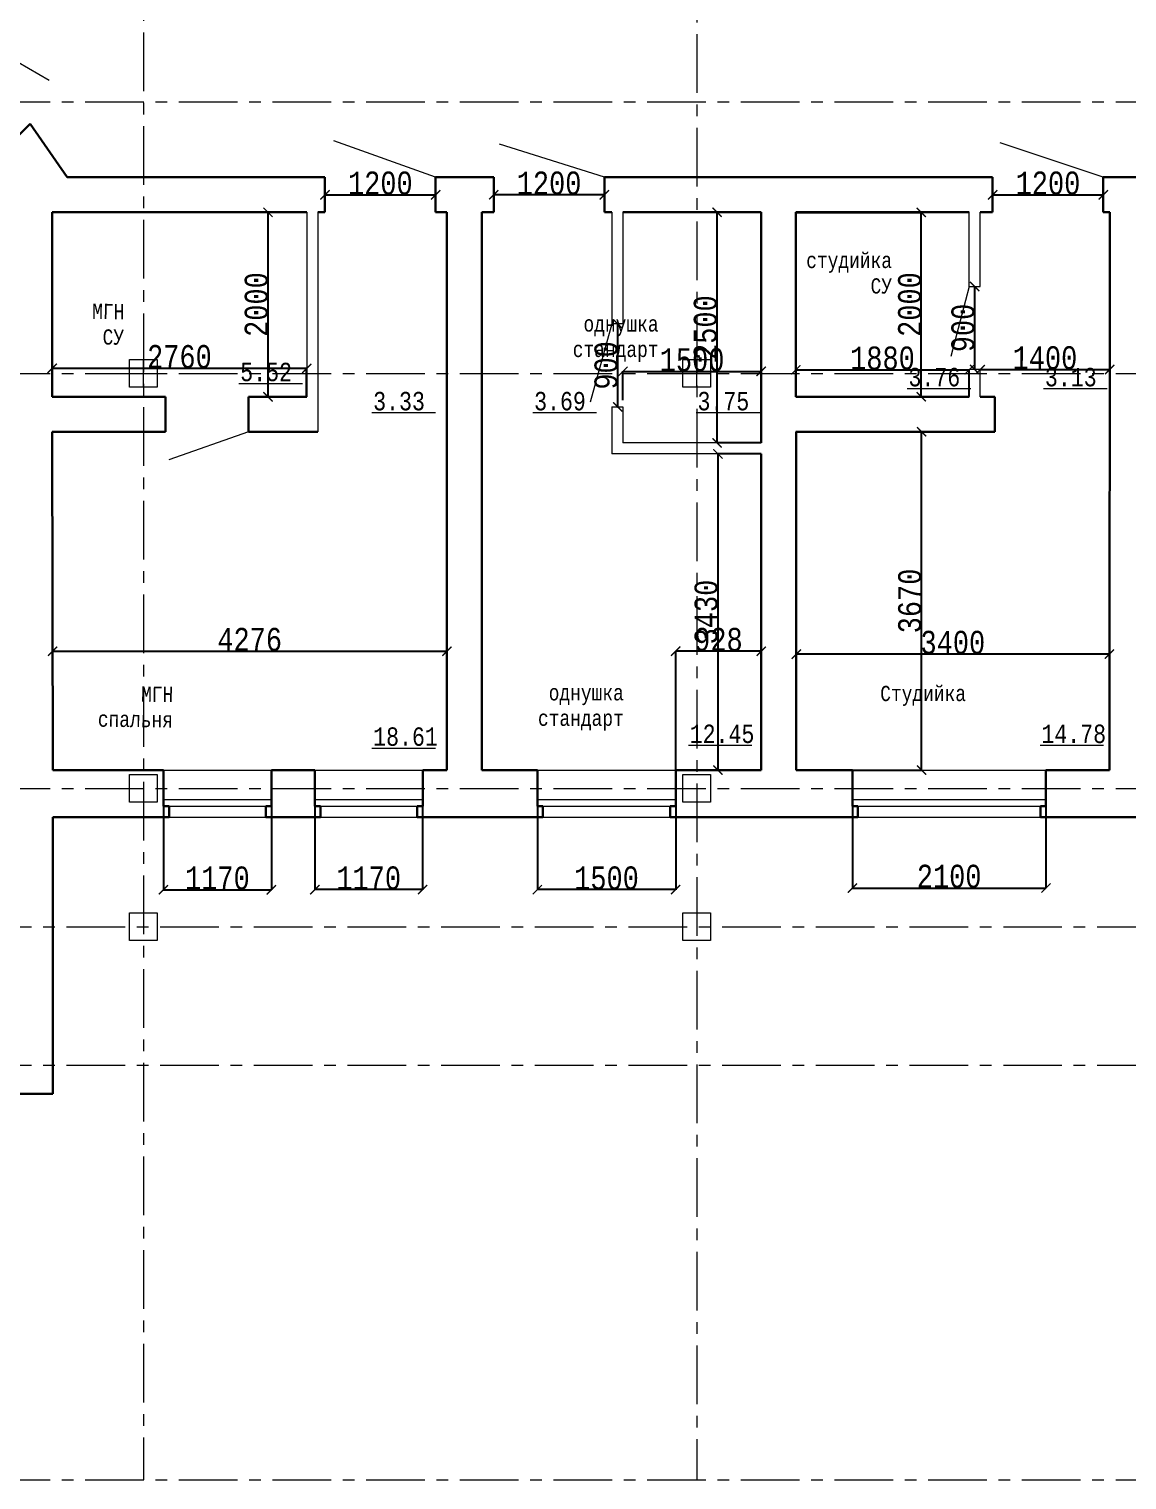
# Model space of a CAD drawing. Header units: millimetres. Extents: x -689206 to 4969298, y -1019800 to 703299.
# Drawn here: x 427789 to 439697, y 659151 to 674890 of the extents above; entities that cross this region are included whole.
import ezdxf

# ---------------------------------------------------------------- set-up
doc = ezdxf.new("R2010")
doc.units = ezdxf.units.MM
doc.linetypes.add('осеваяX2', pattern=[101.6, 63.5, -12.7, 12.7, -12.7])
for name, color, linetype, lineweight in [('несущие', 7, 'Continuous', 30), ('ОКНА', 250, 'Continuous', 20), ('ПЕРЕГОРОДКИ', 252, 'Continuous', 9), ('РАЗМЕРЫ', 7, 'Continuous', 9), ('стены', 7, 'Continuous', 20)]:
    doc.layers.add(name, color=color, linetype=linetype, lineweight=lineweight)
doc.styles.add('Аннотативный', font='isocteur.ttf', dxfattribs={"width": 0.7, "height": 250})
doc.dimstyles.new('Аннотативный', dxfattribs={"dimscale": 0, "dimtxt": 250, "dimasz": 100, "dimexe": 1.25, "dimexo": 0.625, "dimtad": 1, "dimdec": 0, "dimtxsty": 'Аннотативный', "dimblk": 'ARCHTICK', "dimcen": 2.5, "dimadec": 0, "dimazin": 0, "dimtfac": 1, "dimtdec": 0, "dimtmove": 0, "dimatfit": 3, "dimfxl": 1, "dimarcsym": 0})

# ---------------------------------------------------------------- blocks, each defined once
blk = doc.blocks.new('_ArchTick')
at = {"color": 0, "linetype": 'ByBlock', "const_width": 0.15}
blk.add_lwpolyline([(-0.5, -0.5), (0.5, 0.5)], dxfattribs=at)
blk = doc.blocks.new('*D42')
at = {"layer": 'Defpoints', "color": 0, "lineweight": 20, "transparency": 16777216}
for p in [(428040, 671209), (428040, 670901), (430800, 670901)]:
    blk.add_point(p, dxfattribs=at)
at = {"layer": 'стены', "color": 0, "lineweight": -2, "transparency": 16777216}
for p, q in [((428040, 670902), (428040, 671211)), ((430800, 671209), (428040, 671209)), ((430800, 670902), (430800, 671211))]:
    blk.add_line(p, q, dxfattribs=at)
at = {"layer": 'стены', "color": 0, "lineweight": -2, "transparency": 16777216, "xscale": 100, "yscale": 100, "zscale": 100}
for p, rotation in [((428040, 671209), 180.0000000000024), ((430800, 671209), 2.478017790963349e-12)]:
    blk.add_blockref('_ArchTick', p, dxfattribs=dict(at, rotation=rotation))
at = {"layer": 'стены', "color": 0, "transparency": 16777216, "insert": (429420, 671335), "char_height": 250, "attachment_point": 5, "style": 'Аннотативный'}
blk.add_mtext('2760', dxfattribs=at)
blk = doc.blocks.new('*D43')
at = {"layer": 'Defpoints', "color": 0, "lineweight": 20, "transparency": 16777216}
for p in [(430381, 672901), (430800, 672901), (430800, 670901)]:
    blk.add_point(p, dxfattribs=at)
at = {"layer": 'стены', "color": 0, "lineweight": -2, "transparency": 16777216}
for p, q in [((430799, 672901), (430379, 672901)), ((430381, 670901), (430381, 672901)), ((430799, 670901), (430379, 670901))]:
    blk.add_line(p, q, dxfattribs=at)
at = {"layer": 'стены', "color": 0, "lineweight": -2, "transparency": 16777216, "xscale": 100, "yscale": 100, "zscale": 100}
for p, rotation in [((430381, 672901), 90), ((430381, 670901), 270)]:
    blk.add_blockref('_ArchTick', p, dxfattribs=dict(at, rotation=rotation))
at = {"layer": 'стены', "color": 0, "transparency": 16777216, "insert": (430255, 671901), "char_height": 250, "attachment_point": 5, "rotation": 90, "style": 'Аннотативный'}
blk.add_mtext('2000', dxfattribs=at)
blk = doc.blocks.new('*D44')
at = {"layer": 'Defpoints', "color": 0, "lineweight": 20, "transparency": 16777216}
for p in [(428044, 668141), (432320, 668141), (432320, 668141)]:
    blk.add_point(p, dxfattribs=at)
at = {"layer": 'стены', "color": 0, "lineweight": -2, "transparency": 16777216}
for p, q in [((428044, 668141), (428044, 668140)), ((428044, 668141), (432320, 668141)), ((432320, 668142), (432320, 668142))]:
    blk.add_line(p, q, dxfattribs=at)
at = {"layer": 'стены', "color": 0, "lineweight": -2, "transparency": 16777216, "xscale": 100, "yscale": 100, "zscale": 100, "rotation": 180}
blk.add_blockref('_ArchTick', (428044, 668141), dxfattribs=at)
at = {"layer": 'стены', "color": 0, "lineweight": -2, "transparency": 16777216, "xscale": 100, "yscale": 100, "zscale": 100}
blk.add_blockref('_ArchTick', (432320, 668141), dxfattribs=at)
at = {"layer": 'стены', "color": 0, "transparency": 16777216, "insert": (430182, 668267), "char_height": 250, "attachment_point": 5, "style": 'Аннотативный'}
blk.add_mtext('4276', dxfattribs=at)
blk = doc.blocks.new('*D45')
at = {"layer": 'Defpoints', "color": 0, "lineweight": 20, "transparency": 16777216}
for p in [(435251, 672901), (435730, 672901), (435730, 670401)]:
    blk.add_point(p, dxfattribs=at)
at = {"layer": 'стены', "color": 0, "lineweight": -2, "transparency": 16777216}
for p, q in [((435729, 672901), (435250, 672901)), ((435251, 670401), (435251, 672901)), ((435729, 670401), (435250, 670401))]:
    blk.add_line(p, q, dxfattribs=at)
at = {"layer": 'стены', "color": 0, "lineweight": -2, "transparency": 16777216, "xscale": 100, "yscale": 100, "zscale": 100}
for p, rotation in [((435251, 672901), 90), ((435251, 670401), 270)]:
    blk.add_blockref('_ArchTick', p, dxfattribs=dict(at, rotation=rotation))
at = {"layer": 'стены', "color": 0, "transparency": 16777216, "insert": (435125, 671651), "char_height": 250, "attachment_point": 5, "rotation": 90, "style": 'Аннотативный'}
blk.add_mtext('2500', dxfattribs=at)
blk = doc.blocks.new('*D46')
at = {"layer": 'Defpoints', "color": 0, "lineweight": 20, "transparency": 16777216}
for p in [(435730, 671176), (434230, 670864), (435730, 670864)]:
    blk.add_point(p, dxfattribs=at)
at = {"layer": 'стены', "color": 0, "lineweight": -2, "transparency": 16777216}
for p, q in [((434230, 670864), (434230, 671177)), ((434230, 671176), (435730, 671176)), ((435730, 670864), (435730, 671177))]:
    blk.add_line(p, q, dxfattribs=at)
at = {"layer": 'стены', "color": 0, "lineweight": -2, "transparency": 16777216, "xscale": 100, "yscale": 100, "zscale": 100, "rotation": 180}
blk.add_blockref('_ArchTick', (434230, 671176), dxfattribs=at)
at = {"layer": 'стены', "color": 0, "lineweight": -2, "transparency": 16777216, "xscale": 100, "yscale": 100, "zscale": 100}
blk.add_blockref('_ArchTick', (435730, 671176), dxfattribs=at)
at = {"layer": 'стены', "color": 0, "transparency": 16777216, "insert": (434980, 671301), "char_height": 250, "attachment_point": 5, "style": 'Аннотативный'}
blk.add_mtext('1500', dxfattribs=at)
blk = doc.blocks.new('*D47')
at = {"layer": 'Defpoints', "color": 0, "lineweight": 20, "transparency": 16777216}
for p in [(435730, 670281), (435260, 666851), (435730, 666851)]:
    blk.add_point(p, dxfattribs=at)
at = {"layer": 'стены', "color": 0, "lineweight": -2, "transparency": 16777216}
for p, q in [((435729, 670281), (435259, 670281)), ((435260, 670281), (435260, 666851)), ((435729, 666851), (435259, 666851))]:
    blk.add_line(p, q, dxfattribs=at)
at = {"layer": 'стены', "color": 0, "lineweight": -2, "transparency": 16777216, "xscale": 100, "yscale": 100, "zscale": 100}
for p, rotation in [((435260, 670281), 90), ((435260, 666851), 270)]:
    blk.add_blockref('_ArchTick', p, dxfattribs=dict(at, rotation=rotation))
at = {"layer": 'стены', "color": 0, "transparency": 16777216, "insert": (435134, 668566), "char_height": 250, "attachment_point": 5, "rotation": 90, "style": 'Аннотативный'}
blk.add_mtext('3430', dxfattribs=at)
blk = doc.blocks.new('*D48')
at = {"layer": 'Defpoints', "color": 0, "lineweight": 20, "transparency": 16777216}
for p in [(436105, 672901), (437466, 672901), (436105, 670901)]:
    blk.add_point(p, dxfattribs=at)
at = {"layer": 'стены', "color": 0, "lineweight": -2, "transparency": 16777216}
for p, q in [((436106, 672901), (437468, 672901)), ((437466, 670901), (437466, 672901)), ((436106, 670901), (437468, 670901))]:
    blk.add_line(p, q, dxfattribs=at)
at = {"layer": 'стены', "color": 0, "lineweight": -2, "transparency": 16777216, "xscale": 100, "yscale": 100, "zscale": 100}
for p, rotation in [((437466, 672901), 90), ((437466, 670901), 270)]:
    blk.add_blockref('_ArchTick', p, dxfattribs=dict(at, rotation=rotation))
at = {"layer": 'стены', "color": 0, "transparency": 16777216, "insert": (437341, 671901), "char_height": 250, "attachment_point": 5, "rotation": 90, "style": 'Аннотативный'}
blk.add_mtext('2000', dxfattribs=at)
blk = doc.blocks.new('*D49')
at = {"layer": 'Defpoints', "color": 0, "lineweight": 20, "transparency": 16777216}
for p in [(437985, 671193), (436105, 670901), (437985, 670901)]:
    blk.add_point(p, dxfattribs=at)
at = {"layer": 'стены', "color": 0, "lineweight": -2, "transparency": 16777216}
for p, q in [((436105, 670902), (436105, 671195)), ((436105, 671193), (437985, 671193)), ((437985, 670902), (437985, 671195))]:
    blk.add_line(p, q, dxfattribs=at)
at = {"layer": 'стены', "color": 0, "lineweight": -2, "transparency": 16777216, "xscale": 100, "yscale": 100, "zscale": 100, "rotation": 180}
blk.add_blockref('_ArchTick', (436105, 671193), dxfattribs=at)
at = {"layer": 'стены', "color": 0, "lineweight": -2, "transparency": 16777216, "xscale": 100, "yscale": 100, "zscale": 100}
blk.add_blockref('_ArchTick', (437985, 671193), dxfattribs=at)
at = {"layer": 'стены', "color": 0, "transparency": 16777216, "insert": (437045, 671319), "char_height": 250, "attachment_point": 5, "style": 'Аннотативный'}
blk.add_mtext('1880', dxfattribs=at)
blk = doc.blocks.new('*D54')
at = {"layer": 'Defpoints', "color": 0, "lineweight": 20, "transparency": 16777216}
for p in [(438105, 671197), (439509, 671196), (439509, 671196)]:
    blk.add_point(p, dxfattribs=at)
at = {"layer": 'стены', "color": 0, "lineweight": -2, "transparency": 16777216}
for p, q in [((438105, 671197), (438105, 671198)), ((438105, 671197), (439509, 671196)), ((439509, 671196), (439509, 671197))]:
    blk.add_line(p, q, dxfattribs=at)
at = {"layer": 'стены', "color": 0, "lineweight": -2, "transparency": 16777216, "xscale": 100, "yscale": 100, "zscale": 100}
for p, rotation in [((438105, 671197), 179.9601100629703), ((439509, 671196), 359.9601100629704)]:
    blk.add_blockref('_ArchTick', p, dxfattribs=dict(at, rotation=rotation))
at = {"layer": 'стены', "color": 0, "transparency": 16777216, "insert": (438807, 671322), "char_height": 250, "attachment_point": 5, "rotation": 359.9601, "style": 'Аннотативный'}
blk.add_mtext('1400', dxfattribs=at)
blk = doc.blocks.new('*D111')
at = {"layer": 'Defpoints', "color": 0, "lineweight": 20, "transparency": 16777216}
for p in [(432829, 673091), (432829, 673091), (434029, 673091)]:
    blk.add_point(p, dxfattribs=at)
at = {"layer": 'стены', "color": 0, "lineweight": -2, "transparency": 16777216}
for p, q in [((432829, 673092), (432829, 673093)), ((434029, 673091), (432829, 673091)), ((434029, 673092), (434029, 673093))]:
    blk.add_line(p, q, dxfattribs=at)
at = {"layer": 'стены', "color": 0, "lineweight": -2, "transparency": 16777216, "xscale": 100, "yscale": 100, "zscale": 100, "rotation": 180}
blk.add_blockref('_ArchTick', (432829, 673091), dxfattribs=at)
at = {"layer": 'стены', "color": 0, "lineweight": -2, "transparency": 16777216, "xscale": 100, "yscale": 100, "zscale": 100}
blk.add_blockref('_ArchTick', (434029, 673091), dxfattribs=at)
at = {"layer": 'стены', "color": 0, "transparency": 16777216, "insert": (433429, 673217), "char_height": 250, "attachment_point": 5, "style": 'Аннотативный'}
blk.add_mtext('1200', dxfattribs=at)
blk = doc.blocks.new('*D112')
at = {"layer": 'Defpoints', "color": 0, "lineweight": 20, "transparency": 16777216}
for p in [(434170, 671691), (434174, 671691), (434170, 670791)]:
    blk.add_point(p, dxfattribs=at)
at = {"layer": 'стены', "color": 0, "lineweight": -2, "transparency": 16777216}
for p, q in [((434171, 671691), (434175, 671691)), ((434174, 670791), (434174, 671691)), ((434171, 670791), (434175, 670791))]:
    blk.add_line(p, q, dxfattribs=at)
at = {"layer": 'стены', "color": 0, "lineweight": -2, "transparency": 16777216, "xscale": 100, "yscale": 100, "zscale": 100}
for p, rotation in [((434174, 671691), 90), ((434174, 670791), 270)]:
    blk.add_blockref('_ArchTick', p, dxfattribs=dict(at, rotation=rotation))
at = {"layer": 'стены', "color": 0, "transparency": 16777216, "insert": (434048, 671241), "char_height": 250, "attachment_point": 5, "rotation": 90, "style": 'Аннотативный'}
blk.add_mtext('900', dxfattribs=at)
blk = doc.blocks.new('*D113')
at = {"layer": 'Defpoints', "color": 0, "lineweight": 20, "transparency": 16777216}
for p in [(438045, 672097), (438045, 672097), (438045, 671197)]:
    blk.add_point(p, dxfattribs=at)
at = {"layer": 'стены', "color": 0, "lineweight": -2, "transparency": 16777216}
for p, q in [((438045, 671197), (438045, 672097)), ((438046, 672097), (438046, 672097)), ((438046, 671197), (438046, 671197))]:
    blk.add_line(p, q, dxfattribs=at)
at = {"layer": 'стены', "color": 0, "lineweight": -2, "transparency": 16777216, "xscale": 100, "yscale": 100, "zscale": 100}
for p, rotation in [((438045, 672097), 90), ((438045, 671197), 270)]:
    blk.add_blockref('_ArchTick', p, dxfattribs=dict(at, rotation=rotation))
at = {"layer": 'стены', "color": 0, "transparency": 16777216, "insert": (437919, 671647), "char_height": 250, "attachment_point": 5, "rotation": 90, "style": 'Аннотативный'}
blk.add_mtext('900', dxfattribs=at)
blk = doc.blocks.new('*D118')
at = {"layer": 'Defpoints', "color": 0, "lineweight": 20, "transparency": 16777216}
for p in [(430999, 673091), (432199, 673091), (432199, 673091)]:
    blk.add_point(p, dxfattribs=at)
at = {"layer": 'стены', "color": 0, "lineweight": -2, "transparency": 16777216}
for p, q in [((430999, 673092), (430999, 673093)), ((430999, 673091), (432199, 673091)), ((432199, 673092), (432199, 673093))]:
    blk.add_line(p, q, dxfattribs=at)
at = {"layer": 'стены', "color": 0, "lineweight": -2, "transparency": 16777216, "xscale": 100, "yscale": 100, "zscale": 100, "rotation": 180}
blk.add_blockref('_ArchTick', (430999, 673091), dxfattribs=at)
at = {"layer": 'стены', "color": 0, "lineweight": -2, "transparency": 16777216, "xscale": 100, "yscale": 100, "zscale": 100}
blk.add_blockref('_ArchTick', (432199, 673091), dxfattribs=at)
at = {"layer": 'стены', "color": 0, "transparency": 16777216, "insert": (431599, 673217), "char_height": 250, "attachment_point": 5, "style": 'Аннотативный'}
blk.add_mtext('1200', dxfattribs=at)
blk = doc.blocks.new('*D119')
at = {"layer": 'Defpoints', "color": 0, "lineweight": 20, "transparency": 16777216}
for p in [(438240, 673091), (439440, 673091), (439440, 673091)]:
    blk.add_point(p, dxfattribs=at)
at = {"layer": 'стены', "color": 0, "lineweight": -2, "transparency": 16777216}
for p, q in [((438240, 673092), (438240, 673093)), ((438240, 673091), (439440, 673091)), ((439440, 673092), (439440, 673093))]:
    blk.add_line(p, q, dxfattribs=at)
at = {"layer": 'стены', "color": 0, "lineweight": -2, "transparency": 16777216, "xscale": 100, "yscale": 100, "zscale": 100, "rotation": 180}
blk.add_blockref('_ArchTick', (438240, 673091), dxfattribs=at)
at = {"layer": 'стены', "color": 0, "lineweight": -2, "transparency": 16777216, "xscale": 100, "yscale": 100, "zscale": 100}
blk.add_blockref('_ArchTick', (439440, 673091), dxfattribs=at)
at = {"layer": 'стены', "color": 0, "transparency": 16777216, "insert": (438840, 673217), "char_height": 250, "attachment_point": 5, "style": 'Аннотативный'}
blk.add_mtext('1200', dxfattribs=at)
blk = doc.blocks.new('*D294')
at = {"layer": 'Defpoints', "color": 0, "linetype": 'ByBlock', "lineweight": 20, "transparency": 16777216}
for p in [(436110, 668109), (436110, 666851), (439506, 666851)]:
    blk.add_point(p, dxfattribs=at)
at = {"layer": 'ПЕРЕГОРОДКИ', "color": 0, "linetype": 'ByBlock', "lineweight": -2, "transparency": 16777216}
for p, q in [((436110, 666852), (436110, 668110)), ((439506, 668109), (436110, 668109)), ((439506, 666852), (439506, 668110))]:
    blk.add_line(p, q, dxfattribs=at)
at = {"layer": 'ПЕРЕГОРОДКИ', "color": 0, "linetype": 'ByBlock', "lineweight": -2, "transparency": 16777216, "xscale": 100, "yscale": 100, "zscale": 100, "rotation": 180}
blk.add_blockref('_ArchTick', (436110, 668109), dxfattribs=at)
at = {"layer": 'ПЕРЕГОРОДКИ', "color": 0, "linetype": 'ByBlock', "lineweight": -2, "transparency": 16777216, "xscale": 100, "yscale": 100, "zscale": 100}
blk.add_blockref('_ArchTick', (439506, 668109), dxfattribs=at)
at = {"layer": 'ПЕРЕГОРОДКИ', "color": 0, "linetype": 'ByBlock', "lineweight": 13, "transparency": 16777216, "insert": (437808, 668235), "char_height": 250, "attachment_point": 5, "style": 'Аннотативный'}
blk.add_mtext('3400', dxfattribs=at)
blk = doc.blocks.new('*D295')
at = {"layer": 'Defpoints', "color": 0, "linetype": 'ByBlock', "lineweight": 20, "transparency": 16777216}
for p in [(434802, 668141), (434802, 666851), (435730, 666851)]:
    blk.add_point(p, dxfattribs=at)
at = {"layer": 'ПЕРЕГОРОДКИ', "color": 0, "linetype": 'ByBlock', "lineweight": -2, "transparency": 16777216}
for p, q in [((434802, 666852), (434802, 668142)), ((435730, 668141), (434802, 668141)), ((435730, 666852), (435730, 668142))]:
    blk.add_line(p, q, dxfattribs=at)
at = {"layer": 'ПЕРЕГОРОДКИ', "color": 0, "linetype": 'ByBlock', "lineweight": -2, "transparency": 16777216, "xscale": 100, "yscale": 100, "zscale": 100, "rotation": 180}
blk.add_blockref('_ArchTick', (434802, 668141), dxfattribs=at)
at = {"layer": 'ПЕРЕГОРОДКИ', "color": 0, "linetype": 'ByBlock', "lineweight": -2, "transparency": 16777216, "xscale": 100, "yscale": 100, "zscale": 100}
blk.add_blockref('_ArchTick', (435730, 668141), dxfattribs=at)
at = {"layer": 'ПЕРЕГОРОДКИ', "color": 0, "linetype": 'ByBlock', "lineweight": 13, "transparency": 16777216, "insert": (435266, 668267), "char_height": 250, "attachment_point": 5, "style": 'Аннотативный'}
blk.add_mtext('928', dxfattribs=at)
blk = doc.blocks.new('*D315')
at = {"layer": 'Defpoints', "color": 0, "linetype": 'ByBlock', "lineweight": 20, "transparency": 16777216}
for p in [(436718, 670521), (437468, 670521), (436718, 666851)]:
    blk.add_point(p, dxfattribs=at)
at = {"layer": 'РАЗМЕРЫ', "color": 0, "linetype": 'ByBlock', "lineweight": -2, "transparency": 16777216}
for p, q in [((436719, 670521), (437469, 670521)), ((437468, 666851), (437468, 670521)), ((436719, 666851), (437469, 666851))]:
    blk.add_line(p, q, dxfattribs=at)
at = {"layer": 'РАЗМЕРЫ', "color": 0, "linetype": 'ByBlock', "lineweight": -2, "transparency": 16777216, "xscale": 100, "yscale": 100, "zscale": 100}
for p, rotation in [((437468, 670521), 90), ((437468, 666851), 270)]:
    blk.add_blockref('_ArchTick', p, dxfattribs=dict(at, rotation=rotation))
at = {"layer": 'РАЗМЕРЫ', "color": 0, "linetype": 'ByBlock', "lineweight": 13, "transparency": 16777216, "insert": (437342, 668686), "char_height": 250, "attachment_point": 5, "rotation": 90, "style": 'Аннотативный'}
blk.add_mtext('3670', dxfattribs=at)
blk = doc.blocks.new('*D316')
at = {"layer": 'Defpoints', "color": 0, "linetype": 'ByBlock', "lineweight": 20, "transparency": 16777216}
for p in [(436718, 666851), (438818, 666851), (438818, 665572)]:
    blk.add_point(p, dxfattribs=at)
at = {"layer": 'РАЗМЕРЫ', "color": 0, "linetype": 'ByBlock', "lineweight": -2, "transparency": 16777216}
for p, q in [((436718, 666851), (436718, 665571)), ((438818, 666851), (438818, 665571)), ((436718, 665572), (438818, 665572))]:
    blk.add_line(p, q, dxfattribs=at)
at = {"layer": 'РАЗМЕРЫ', "color": 0, "linetype": 'ByBlock', "lineweight": -2, "transparency": 16777216, "xscale": 100, "yscale": 100, "zscale": 100, "rotation": 180}
blk.add_blockref('_ArchTick', (436718, 665572), dxfattribs=at)
at = {"layer": 'РАЗМЕРЫ', "color": 0, "linetype": 'ByBlock', "lineweight": -2, "transparency": 16777216, "xscale": 100, "yscale": 100, "zscale": 100}
blk.add_blockref('_ArchTick', (438818, 665572), dxfattribs=at)
at = {"layer": 'РАЗМЕРЫ', "color": 0, "linetype": 'ByBlock', "lineweight": 13, "transparency": 16777216, "insert": (437768, 665698), "char_height": 250, "attachment_point": 5, "style": 'Аннотативный'}
blk.add_mtext('2100', dxfattribs=at)
blk = doc.blocks.new('*D317')
at = {"layer": 'Defpoints', "color": 0, "linetype": 'ByBlock', "lineweight": 20, "transparency": 16777216}
for p in [(433302, 666851), (434802, 666851), (433302, 665555)]:
    blk.add_point(p, dxfattribs=at)
at = {"layer": 'РАЗМЕРЫ', "color": 0, "linetype": 'ByBlock', "lineweight": -2, "transparency": 16777216}
for p, q in [((433302, 666851), (433302, 665553)), ((434802, 666851), (434802, 665553)), ((434802, 665555), (433302, 665555))]:
    blk.add_line(p, q, dxfattribs=at)
at = {"layer": 'РАЗМЕРЫ', "color": 0, "linetype": 'ByBlock', "lineweight": -2, "transparency": 16777216, "xscale": 100, "yscale": 100, "zscale": 100, "rotation": 180}
blk.add_blockref('_ArchTick', (433302, 665555), dxfattribs=at)
at = {"layer": 'РАЗМЕРЫ', "color": 0, "linetype": 'ByBlock', "lineweight": -2, "transparency": 16777216, "xscale": 100, "yscale": 100, "zscale": 100}
blk.add_blockref('_ArchTick', (434802, 665555), dxfattribs=at)
at = {"layer": 'РАЗМЕРЫ', "color": 0, "linetype": 'ByBlock', "lineweight": 13, "transparency": 16777216, "insert": (434052, 665680), "char_height": 250, "attachment_point": 5, "style": 'Аннотативный'}
blk.add_mtext('1500', dxfattribs=at)
blk = doc.blocks.new('*D318')
at = {"layer": 'Defpoints', "color": 0, "linetype": 'ByBlock', "lineweight": 20, "transparency": 16777216}
for p in [(430888, 666851), (432058, 666851), (430888, 665555)]:
    blk.add_point(p, dxfattribs=at)
at = {"layer": 'РАЗМЕРЫ', "color": 0, "linetype": 'ByBlock', "lineweight": -2, "transparency": 16777216}
for p, q in [((430888, 666851), (430888, 665553)), ((432058, 666851), (432058, 665553)), ((432058, 665555), (430888, 665555))]:
    blk.add_line(p, q, dxfattribs=at)
at = {"layer": 'РАЗМЕРЫ', "color": 0, "linetype": 'ByBlock', "lineweight": -2, "transparency": 16777216, "xscale": 100, "yscale": 100, "zscale": 100, "rotation": 180}
blk.add_blockref('_ArchTick', (430888, 665555), dxfattribs=at)
at = {"layer": 'РАЗМЕРЫ', "color": 0, "linetype": 'ByBlock', "lineweight": -2, "transparency": 16777216, "xscale": 100, "yscale": 100, "zscale": 100}
blk.add_blockref('_ArchTick', (432058, 665555), dxfattribs=at)
at = {"layer": 'РАЗМЕРЫ', "color": 0, "linetype": 'ByBlock', "lineweight": 13, "transparency": 16777216, "insert": (431473, 665680), "char_height": 250, "attachment_point": 5, "style": 'Аннотативный'}
blk.add_mtext('1170', dxfattribs=at)
blk = doc.blocks.new('*D319')
at = {"layer": 'Defpoints', "color": 0, "linetype": 'ByBlock', "lineweight": 20, "transparency": 16777216}
for p in [(429247, 666851), (430417, 666851), (430417, 665553)]:
    blk.add_point(p, dxfattribs=at)
at = {"layer": 'РАЗМЕРЫ', "color": 0, "linetype": 'ByBlock', "lineweight": -2, "transparency": 16777216}
for p, q in [((429247, 666851), (429247, 665552)), ((430417, 666851), (430417, 665552)), ((429247, 665553), (430417, 665553))]:
    blk.add_line(p, q, dxfattribs=at)
at = {"layer": 'РАЗМЕРЫ', "color": 0, "linetype": 'ByBlock', "lineweight": -2, "transparency": 16777216, "xscale": 100, "yscale": 100, "zscale": 100, "rotation": 180}
blk.add_blockref('_ArchTick', (429247, 665553), dxfattribs=at)
at = {"layer": 'РАЗМЕРЫ', "color": 0, "linetype": 'ByBlock', "lineweight": -2, "transparency": 16777216, "xscale": 100, "yscale": 100, "zscale": 100}
blk.add_blockref('_ArchTick', (430417, 665553), dxfattribs=at)
at = {"layer": 'РАЗМЕРЫ', "color": 0, "linetype": 'ByBlock', "lineweight": 13, "transparency": 16777216, "insert": (429832, 665679), "char_height": 250, "attachment_point": 5, "style": 'Аннотативный'}
blk.add_mtext('1170', dxfattribs=at)

msp = doc.modelspace()

# ---------------------------------------------------------------- linework, layer by layer
at = {"layer": 'несущие', "color": 0}
for p, q in [((429247, 666851.4), (428046.8, 666851.4)), ((430888.3, 666851.4), (430417, 666851.4)), ((432320.1, 666851.4), (432058.3, 666851.4)), ((433302, 666851.4), (432700.1, 666851.4)), ((435730.1, 666851.4), (434802, 666851.4)), ((436718.3, 666851.4), (436110, 666851.4)), ((439505.8, 666851.4), (438818.3, 666851.4)), ((428047.2, 666341.4), (429307, 666341.4)), ((430357, 666341.4), (430948.3, 666341.4)), ((431998.3, 666341.4), (433362, 666341.4)), ((434742, 666341.4), (436778.3, 666341.4)), ((438758.3, 666341.4), (441258.6, 666341.4)), ((428048.1, 666171.4), (428048.1, 663341.4))]:
    msp.add_line(p, q, dxfattribs=at)
at = {"layer": 'несущие', "linetype": 'ByBlock', "lineweight": 30}
for p, q in [((429247, 666851.4), (429247, 666461.4)), ((430417, 666461.4), (430417, 666851.4)), ((430888.3, 666461.4), (430888.3, 666851.4)), ((432058.3, 666851.4), (432169.5, 666851.4)), ((432058.3, 666851.4), (432058.3, 666461.4)), ((433302, 666461.4), (433302, 666851.4)), ((434802, 666851.4), (434802, 666461.4)), ((436718.3, 666461.4), (436718.3, 666851.4)), ((438818.3, 666851.4), (438818.3, 666461.4)), ((429247, 666461.4), (429307, 666461.4)), ((429307, 666461.4), (429307, 666341.4)), ((430417, 666461.4), (430357, 666461.4)), ((430357, 666461.4), (430357, 666341.4)), ((430888.3, 666461.4), (430948.3, 666461.4)), ((430948.3, 666461.4), (430948.3, 666341.4)), ((432058.3, 666461.4), (431998.3, 666461.4)), ((431998.3, 666461.4), (431998.3, 666341.4)), ((433302, 666461.4), (433362, 666461.4)), ((433362, 666461.4), (433362, 666341.4)), ((434802, 666461.4), (434742, 666461.4)), ((434742, 666461.4), (434742, 666341.4)), ((436718.3, 666461.4), (436778.3, 666461.4)), ((436778.3, 666461.4), (436778.3, 666341.4)), ((438818.3, 666461.4), (438758.3, 666461.4)), ((438758.3, 666461.4), (438758.3, 666341.4)), ((430357, 666341.4), (430528.3, 666341.4))]:
    msp.add_line(p, q, dxfattribs=at)
at = {"layer": 'ОКНА', "linetype": 'ByBlock'}
for p, q in [((429247, 666851.4), (430417, 666851.4)), ((430888.3, 666851.4), (432058.3, 666851.4)), ((433302, 666851.4), (434802, 666851.4)), ((436718.3, 666851.4), (438818.3, 666851.4)), ((429247, 666531.4), (430417, 666531.4)), ((430888.3, 666531.4), (432058.3, 666531.4)), ((433302, 666531.4), (434802, 666531.4)), ((436718.3, 666531.4), (438818.3, 666531.4)), ((429307, 666461.4), (430357, 666461.4)), ((430948.3, 666461.4), (431998.3, 666461.4)), ((433362, 666461.4), (434742, 666461.4)), ((436778.3, 666461.4), (438758.3, 666461.4)), ((429307, 666341.4), (430357, 666341.4)), ((430948.3, 666341.4), (431998.3, 666341.4)), ((433362, 666341.4), (434742, 666341.4)), ((436778.3, 666341.4), (438758.3, 666341.4))]:
    msp.add_line(p, q, dxfattribs=at)
at = {"layer": 'ПЕРЕГОРОДКИ', "color": 18, "linetype": 'ByBlock', "lineweight": 30, "true_color": 0x000000}
msp.add_line((428048.1, 663341.4), (427518.1, 663341.4), dxfattribs=at)
at = {"layer": 'РАЗМЕРЫ', "color": 114, "true_color": 0x139b48}
for p, q in [((430065.5, 671045.7), (430754.8, 671045.7)), ((437312.7, 670989.9), (438002, 670989.9)), ((438792.3, 670989.9), (439481.5, 670989.9)), ((431507.1, 670729.5), (432196.3, 670729.5)), ((433252.7, 670729.5), (433941.9, 670729.5)), ((435024.7, 670729.5), (435713.9, 670729.5)), ((431507.1, 667090.9), (432196.3, 667090.9)), ((434940.1, 667121), (435629.4, 667121)), ((438754.1, 667121), (439443.4, 667121))]:
    msp.add_line(p, q, dxfattribs=at)
at = {"layer": 'РАЗМЕРЫ', "linetype": 'ByBlock'}
msp.add_line((436658.3, 666341.4), (436778.3, 666341.4), dxfattribs=at)
at = {"layer": 'стены', "color": 1, "linetype": 'осеваяX2', "lineweight": 15, "ltscale": 10}
for p, q in [((429030, 703298.9), (429030, 659151.4)), ((435030, 695153.4), (435030, 659151.4)), ((405030, 674101.4), (477180, 674101.4)), ((405030, 671153.4), (477180, 671153.4)), ((405030, 666651.4), (477180, 666651.4)), ((404827.7, 665151.4), (476977.7, 665151.4)), ((404827.7, 663651.4), (476977.7, 663651.4)), ((405030, 659151.4), (477180, 659151.4))]:
    msp.add_line(p, q, dxfattribs=at)
at = {"layer": 'стены'}
for p, q in [((427119, 674848.9), (428006.2, 674336.7)), ((432198.8, 673281.4), (431094, 673678.1)), ((434028.5, 673281.4), (432893.1, 673641.5)), ((439439.8, 673281.4), (438319.9, 673657)), ((430920.1, 673281.4), (430540.1, 673281.4)), ((434028.5, 673281.4), (434216.8, 673281.4)), ((430800.1, 672901.4), (430800.1, 670901.4)), ((430920.1, 672901.4), (430920.1, 670521.4)), ((434110.1, 672901.4), (434110.1, 671691.2)), ((435730.1, 672901.4), (434230.1, 672901.4)), ((434230.1, 672901.4), (434230.1, 671691.2)), ((437985.1, 672096.7), (437985.1, 672901.4)), ((438239.8, 672901.4), (438105.1, 672901.4)), ((438105.1, 672096.7), (438105.1, 672901.4)), ((437985.1, 672096.7), (437785.6, 671338.2)), ((437985.1, 672096.7), (438105.1, 672096.7)), ((434110.1, 671691.2), (433873.9, 670841.4)), ((434230.1, 671691.2), (434110.1, 671691.2)), ((429030, 671003.4), (429030, 671303.4)), ((435030, 671003.4), (435030, 671303.4)), ((428880, 671153.4), (429180, 671153.4)), ((434880, 671153.4), (435180, 671153.4)), ((437985.1, 670901.4), (437985.1, 671196.7)), ((438105.1, 671196.7), (437985.1, 671196.7)), ((438105.1, 670901.4), (438105.1, 671196.7)), ((434110.1, 670791.2), (434110.1, 670281.4)), ((434110.1, 670791.2), (434110.1, 670404.2)), ((434110.1, 670791.2), (434230.1, 670791.2)), ((434230.1, 670791.2), (434230.1, 670401.4)), ((436105.1, 670901.4), (437985.1, 670901.4)), ((435730.1, 670713.4), (435730.1, 670721.4)), ((430168.1, 670521.4), (429303.6, 670215.9)), ((435730.1, 670401.4), (434230.1, 670401.4)), ((435730.1, 670281.4), (434110.1, 670281.4))]:
    msp.add_line(p, q, dxfattribs=at)
at = {"layer": 'стены', "lineweight": 30}
for p, q in [((427528.3, 673589.1), (427800.6, 673861.3)), ((428200.8, 673281.4), (427800.6, 673861.3)), ((428200.8, 673281.4), (427800.6, 673861.3)), ((427800.6, 673861.3), (428200.8, 673281.4)), ((428200.8, 673281.4), (430540.1, 673281.4)), ((430540.1, 673281.4), (430920.1, 673281.4)), ((430920.1, 673281.4), (430998.8, 673281.4)), ((430998.8, 672901.4), (430998.8, 673281.4)), ((432198.8, 673281.4), (432198.8, 672901.4)), ((432828.5, 673281.4), (432198.8, 673281.4)), ((432828.5, 672901.4), (432828.5, 673281.4)), ((438239.8, 673281.4), (434028.5, 673281.4)), ((434028.5, 673281.4), (434028.5, 672901.4)), ((438239.8, 672901.4), (438239.8, 673281.4)), ((440011.1, 673281.4), (439439.8, 673281.4)), ((439439.8, 673281.4), (439439.8, 672901.4)), ((430800.1, 672901.4), (428040.1, 672901.4)), ((428040.1, 672901.4), (430450.1, 672901.4)), ((428040.1, 670901.4), (428040.1, 672901.4)), ((430998.8, 672901.4), (430920.1, 672901.4)), ((432320.1, 672901.4), (432198.8, 672901.4)), ((432320.1, 672901.4), (432198.8, 672901.4)), ((432320.1, 666851.4), (432320.1, 672901.4)), ((432700.1, 666851.4), (432700.1, 672901.4)), ((432828.5, 672901.4), (432700.1, 672901.4)), ((434110.1, 672901.4), (434028.5, 672901.4)), ((435730.1, 672901.4), (434230.1, 672901.4)), ((435730.1, 670401.4), (435730.1, 672901.4)), ((435730.1, 672901.4), (435730.1, 670401.4)), ((437985.1, 672901.4), (436105.1, 672901.4)), ((436105.1, 670901.4), (436105.1, 672901.4)), ((436105.1, 672901.4), (437985.1, 672901.4)), ((438105.1, 672901.4), (438239.8, 672901.4)), ((439510.1, 672901.4), (439439.8, 672901.4)), ((439510.1, 672901.4), (439505.8, 666851.4)), ((429013.3, 670901.4), (428040.1, 670901.4)), ((428040.1, 670901.4), (429268.1, 670901.4)), ((429268.1, 670521.4), (429268.1, 670901.4)), ((430800.1, 670901.4), (430168.1, 670901.4)), ((430168.1, 670521.4), (430168.1, 670901.4)), ((436105.1, 670901.4), (437985.1, 670901.4)), ((438105.1, 670901.4), (438263.7, 670901.4)), ((438263.7, 670521.4), (438263.7, 670901.4)), ((429268.1, 670521.4), (428040.1, 670521.4)), ((428040.1, 670521.4), (428046.8, 666851.4)), ((430920.1, 670521.4), (430168.1, 670521.4)), ((436105.1, 670521.4), (438263.7, 670521.4)), ((436110, 666851.4), (436110.1, 670521.4)), ((435730.1, 666851.4), (435730.1, 670281.4)), ((428047.7, 666341.4), (428048.1, 666171.4)), ((428048.1, 663341.4), (427229.1, 663341.4))]:
    msp.add_line(p, q, dxfattribs=at)
at = {"layer": 'стены', "color": 240, "true_color": 0xed1f24}
for points in [[(428880, 671303.4), (429180, 671303.4), (429180, 671003.4), (428880, 671003.4)], [(434880, 671303.4), (435180, 671303.4), (435180, 671003.4), (434880, 671003.4)], [(428880, 666803.4), (429180, 666803.4), (429180, 666503.4), (428880, 666503.4)], [(434880, 666803.4), (435180, 666803.4), (435180, 666503.4), (434880, 666503.4)], [(428880, 665303.4), (429180, 665303.4), (429180, 665003.4), (428880, 665003.4)], [(434880, 665303.4), (435180, 665303.4), (435180, 665003.4), (434880, 665003.4)]]:
    msp.add_lwpolyline(points, close=True, dxfattribs=at)

# ---------------------------------------------------------------- texts
at = {"char_height": 165.8, "width": 766.271, "attachment_point": 3, "style": 'Аннотативный'}
for s, insert in [('студийка\\PСУ', (437148.4, 672462.8)), ('однушка \\Pстандарт', (434616.3, 671774.1)), ('Студийка', (437951, 667765.6)), ('однушка \\Pстандарт', (434239.1, 667773.4))]:
    msp.add_mtext(s, dxfattribs=dict(at, insert=insert))
at = {"char_height": 165.8, "width": 766.271, "attachment_point": 3, "rotation": 359.29601, "style": 'Аннотативный'}
for s, insert in [('МГН\\PСУ', (428823.9, 671906.6)), ('МГН\\Pспальня', (429354, 667754.9))]:
    msp.add_mtext(s, dxfattribs=dict(at, insert=insert))
at = {"layer": 'РАЗМЕРЫ', "color": 114, "true_color": 0x139b48, "char_height": 200, "width": 656.117, "attachment_point": 1, "style": 'Аннотативный'}
for s, insert in [('5.52', (430079.6, 671269.7)), ('3.76', (437326.9, 671213.9)), ('3.13', (438806.4, 671213.9)), ('3.33', (431521.2, 670953.5)), ('3.69', (433266.8, 670953.5)), ('3.75', (435038.8, 670953.5)), ('18.61', (431521.2, 667314.9)), ('12.45', (434954.2, 667345)), ('14.78', (438768.3, 667345))]:
    msp.add_mtext(s, dxfattribs=dict(at, insert=insert))

# ---------------------------------------------------------------- dimensions: what is measured, and where the dimension line sits
at = {"layer": 'ПЕРЕГОРОДКИ', "color": 18, "linetype": 'ByBlock', "lineweight": 13, "true_color": 0x000000}
dim = msp.add_linear_dim(base=(434802, 668141.1), p1=(435730.1, 666851.4), p2=(434802, 666851.4), dimstyle='Аннотативный', dxfattribs=at)
dim.commit()
dim.dimension.update_dxf_attribs({"geometry": '*D295', "text_midpoint": (435266, 668266.8)})
dim = msp.add_linear_dim(base=(436110, 668109.2), p1=(439505.8, 666851.4), p2=(436110, 666851.4), text='3400', dimstyle='Аннотативный', dxfattribs=at)
dim.commit()
dim.dimension.update_dxf_attribs({"geometry": '*D294', "text_midpoint": (437807.9, 668234.8)})
at = {"layer": 'РАЗМЕРЫ', "linetype": 'ByBlock', "lineweight": 13}
dim = msp.add_linear_dim(base=(437467.6, 670521.4), p1=(436718.3, 666851.4), p2=(436718.3, 670521.4), angle=90, dimstyle='Аннотативный', dxfattribs=at)
dim.commit()
dim.dimension.update_dxf_attribs({"geometry": '*D315', "text_midpoint": (437342, 668686.4)})
for base, p1, p2, picture, middle in [((430417, 665553.3), (429247, 666851.4), (430417, 666851.4), '*D319', (429832, 665678.9)), ((430888.3, 665554.5), (432058.3, 666851.4), (430888.3, 666851.4), '*D318', (431473.3, 665680.2)), ((433302, 665554.5), (434802, 666851.4), (433302, 666851.4), '*D317', (434052, 665680.2)), ((438818.3, 665572), (436718.3, 666851.4), (438818.3, 666851.4), '*D316', (437768.3, 665697.6))]:
    dim = msp.add_linear_dim(base=base, p1=p1, p2=p2, dimstyle='Аннотативный', dxfattribs=at)
    dim.commit()
    dim.dimension.update_dxf_attribs({"geometry": picture, "text_midpoint": middle})
at = {"layer": 'стены'}
for p1, p2, distance, picture, middle in [((430998.8, 673091.4), (432198.8, 673091.4), 0, '*D118', (431598.8, 673217.1)), ((434028.5, 673091.4), (432828.5, 673091.4), 0, '*D111', (433428.5, 673217.1)), ((438239.8, 673091.4), (439439.8, 673091.4), 0, '*D119', (438839.8, 673217.1)), ((430800.1, 670901.4), (430800.1, 672901.4), 419.5, '*D43', (430254.9, 671901.4)), ((435730.1, 670401.4), (435730.1, 672901.4), 479, '*D45', (435125.5, 671651.4)), ((436105.1, 670901.4), (436105.1, 672901.4), -1361.3, '*D48', (437340.7, 671901.4)), ((438045.1, 671196.7), (438045.1, 672096.7), 0, '*D113', (437919.4, 671646.7)), ((434170.1, 670791.2), (434170.1, 671691.2), -3.6, '*D112', (434048, 671241.2)), ((434230.1, 670863.8), (435730.1, 670863.8), 312, '*D46', (434980.1, 671301.4)), ((436105.1, 670901.4), (437985.1, 670901.4), 291.9, '*D49', (437045.1, 671319)), ((435730.1, 670281.4), (435730.1, 666851.4), -470.2, '*D47', (435134.2, 668566.4)), ((428044.4, 668141.1), (432320.1, 668141.1), 0, '*D44', (430182.2, 668266.8))]:
    dim = msp.add_aligned_dim(p1=p1, p2=p2, distance=distance, dimstyle='Аннотативный', dxfattribs=at)
    dim.commit()
    dim.dimension.update_dxf_attribs({"geometry": picture, "text_midpoint": middle})
dim = msp.add_linear_dim(base=(428040.1, 671209.4), p1=(430800.1, 670901.4), p2=(428040.1, 670901.4), angle=180, dimstyle='Аннотативный', dxfattribs=at)
dim.commit()
dim.dimension.update_dxf_attribs({"geometry": '*D42', "text_midpoint": (429420.1, 671209.4), "dimtype": 161})
dim = msp.add_aligned_dim(p1=(438105.1, 671196.7), p2=(439508.9, 671195.7), distance=0, text='1400', dimstyle='Аннотативный', dxfattribs=at)
dim.commit()
dim.dimension.update_dxf_attribs({"geometry": '*D54', "text_midpoint": (438807.1, 671321.8)})

doc.saveas('drawing.dxf')
